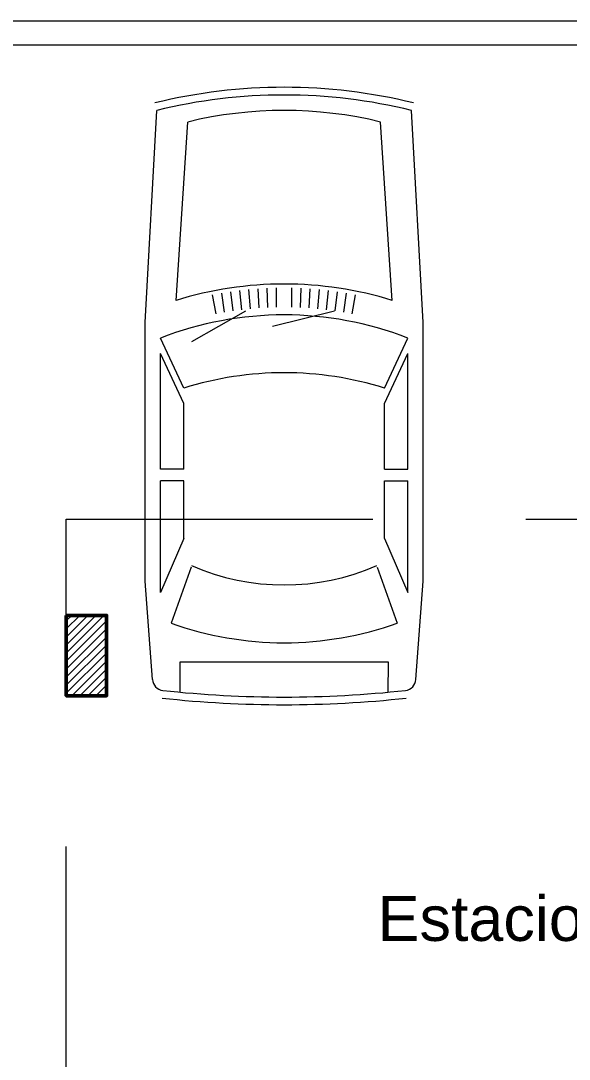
# Model space of a CAD drawing. Header units: millimetres. Extents: x 42 to 552, y 43 to 535.
# Drawn here: x 145.22 to 148.63, y 528.28 to 534.74 of the extents above; entities that cross this region are included whole.
import ezdxf

# ---------------------------------------------------------------- set-up
doc = ezdxf.new("R2010")
doc.units = ezdxf.units.MM
doc.header["$LTSCALE"] = 0.75
doc.header["$MEASUREMENT"] = 0
doc.linetypes.add('HIDDEN2', pattern=[4.762499999999999, 3.175, -1.5875])
for name, color, linetype, lineweight in [('Linhas finas', 7, 'Continuous', 0), ('Paredes', 7, 'Continuous', 50), ('Traçejado', 250, 'HIDDEN2', 0)]:
    doc.layers.add(name, color=color, linetype=linetype, lineweight=lineweight)
doc.layers.add('Textos', color=144, linetype='Continuous')
doc.styles.get("Standard").update_dxf_attribs({"font": 'arial.ttf'})

# ---------------------------------------------------------------- blocks, each defined once
blk = doc.blocks.new('carro1')
for p, q in [((-1.710950463794422, 0.8760970124634451), (-1.099156910254013, 0.9217202301735465)), ((-1.099156910254013, 0.9217202301735465), (0.5088430897460476, 0.9217202301735465)), ((0.5088430897460476, 0.9217202301735465), (1.828843089745984, 0.8497202301735438)), ((-1.171156910254016, 0.8257202301735429), (-0.4751569102539897, 0.8257202301735429)), ((-0.8351569102540033, 0.6817202301735374), (-1.171156910254016, 0.8257202301735429)), ((-0.4751569102539897, 0.6817202301735374), (-0.4751569102539897, 0.8257202301735429)), ((-0.4031569102539869, 0.6817202301735374), (-0.4031569102539869, 0.8257202301735429)), ((-0.4031569102539869, 0.8257202301735429), (0.3168430897460404, 0.8257202301735429)), ((0.004843089746028539, 0.6817202301735374), (0.3168430897460404, 0.8257202301735429)), ((0.1008430897460322, 0.6817202301735374), (0.412843089746044, 0.8257202301735429)), ((-1.011794442387671, 0.6368050630784392), (-1.360439025736586, 0.7613209857030352)), ((0.6466877440677727, 0.7301216657612581), (1.756843089745981, 0.6577202301735365)), ((-1.603156910254032, 0.7057202301735384), (-1.792219694847251, 0.7057202301735384)), ((-1.603156910254032, -0.5902797698264539), (-1.603156910254032, 0.7057202301735384)), ((-0.8351569102540033, 0.6817202301735374), (-0.4751569102539897, 0.6817202301735374)), ((-0.4031569102539869, 0.6817202301735374), (0.004843089746028539, 0.6817202301735374)), ((0.5808430897460504, 0.2977202301735797), (0.3888430897460431, 0.6337202301735925)), ((0.5635711857485113, 0.481460251500037), (0.6817481161099259, 0.502298032820077)), ((0.5734742922256792, 0.4283077429022892), (0.6921339913726534, 0.4461928148434691)), ((0.5820491918320805, 0.3749248637661236), (0.7011178966241651, 0.3898461083238072)), ((0.5892905541015772, 0.3213447988108538), (0.7086942471454414, 0.3332929404023144)), ((0.5951938775426662, 0.2676008553336242), (0.7148583332044574, 0.2765684665640133)), ((0.5997554924368806, 0.2137264425044787), (0.7196063229831644, 0.2197079487837623)), ((0.5808430897460504, -0.2542797698264412), (0.4848430897460467, 0.1297202301735734)), ((0.6029725631203711, 0.1597550505977647), (0.7229352649604799, 0.162746733606296)), ((0.6048430897460513, 0.1057202301735725), (0.7248430897460558, 0.1057202301735725)), ((0.6048430897460513, 0.009720230173568822), (0.7248430897460558, 0.009720230173568822)), ((0.6029725631203711, -0.04431459025062345), (0.7229352649604799, -0.04730627325921155)), ((0.5997554924368806, -0.09828598215733741), (0.7196063229831644, -0.104267488436621)), ((0.5951938775426662, -0.1521603949864829), (0.7148583332044574, -0.1611280062168721)), ((0.5892905541015772, -0.2059043384637125), (0.7086942471454414, -0.2178524800552299)), ((0.5734742922256792, -0.3128672825552048), (0.6921339913726534, -0.3307523544963278)), ((0.5820491918320805, -0.2594844034189823), (0.7011178966241651, -0.2744056479766659)), ((0.5635711857485113, -0.3660197911529526), (0.6817481161099259, -0.3868575724729357)), ((-1.011794442387671, -0.5213646027312979), (-1.360439025736586, -0.6458805253559508)), ((-0.8351569102540033, -0.566279769826453), (-1.171156910254016, -0.7102797698264585)), ((-0.8351569102540033, -0.566279769826453), (-0.4751569102539897, -0.566279769826453)), ((-0.4751569102539897, -0.566279769826453), (-0.4751569102539897, -0.7102797698264585)), ((-0.4031569102539869, -0.566279769826453), (0.004843089746028539, -0.566279769826453)), ((-0.4031569102539869, -0.566279769826453), (-0.4031569102539869, -0.7102797698264585)), ((0.004843089746028539, -0.566279769826453), (0.3168430897460404, -0.7102797698264585)), ((0.1008430897460322, -0.566279769826453), (0.412843089746044, -0.7102797698264585)), ((0.6466877440677727, -0.6146812054141737), (1.756843089745981, -0.5422797698264521)), ((-1.792254622258344, -0.5898837244747046), (-1.603156910254032, -0.5902797698264539)), ((-1.171156910254016, -0.7102797698264585), (-0.4751569102539897, -0.7102797698264585)), ((-0.4031569102539869, -0.7102797698264585), (0.3168430897460404, -0.7102797698264585)), ((-1.710950463794422, -0.7606565521163038), (-1.099156910254013, -0.8062797698264621)), ((0.5088430897460476, -0.8062797698264621), (1.828843089745984, -0.7342797698264594)), ((-1.099156910254013, -0.8062797698264621), (0.5088430897460476, -0.8062797698264621))]:
    blk.add_line(p, q)
for centre, radius, start, end in [((-1.708183279003112, 0.8041502078899594), 0.07200000000000001, 92.20259816176534, 173.7788272269754), ((-1.390156910253953, 0.05772023017357064), 3.315, 346.1775457619507, 13.82245423804941), ((-1.390156910253953, 0.05772023017357064), 3.363, 346.1775457619507, 13.82245423804941), ((5.139253196668999, 0.05772023017357064), 7.008, 173.7788272269758, 186.2211727730241), ((5.139253196668999, 0.05772023017357064), 6.96, 173.7788272269758, 186.2211727730241), ((-1.563156910253955, 0.05772023017357064), 2.120000000000001, 338.7606894476897, 21.23931055231028), ((0.5952430897460737, 0.05772023017357064), 2.078400000000001, 160.2126608831578, 199.7873391168421), ((-1.515156910253953, 0.05772023017357064), 2.264000000000001, 342.722669025802, 17.27733097419786), ((-1.879156910253986, 0.05772023017357064), 2.076, 342.5076754748896, 17.4923245251104), ((-0.7071569102539605, 0.05772023017357064), 2.535999999999999, 346.3144531747382, 13.68554682526193), ((0.3192430897460063, 0.05772023017357064), 1.442400000000001, 156.4634221359587, 203.5365778640411), ((-1.708183279003112, -0.688709747542875), 0.07200000000000001, 186.2211727730235, 267.7974018382324)]:
    blk.add_arc(centre, radius, start, end)

msp = doc.modelspace()

# ---------------------------------------------------------------- hatches: boundary and pattern name
at = {"layer": 'Linhas finas'}
h = msp.add_hatch(dxfattribs=at)
h.set_pattern_fill('JIS_WOOD', color=256, scale=0.05)
h.set_pattern_definition([(45, (-892.5648568306603, -741.1126137840683), (-0.02499999995804921, 0.02499999995804921), [])])
h.paths.add_polyline_path([(145.7571408245009, 531.0436524054601), (145.5071408245009, 531.0436524054601), (145.5071408245009, 530.5436524054601), (145.7571408245009, 530.5436524054601)])

# ---------------------------------------------------------------- linework, layer by layer
for p, q in [((141.3271408245029, 534.7436524054599), (181.3271408245029, 534.7436524054599)), ((141.477140824503, 534.5936524054598), (181.1771408245028, 534.5936524054598))]:
    msp.add_line(p, q, dxfattribs=at)
at = {"layer": 'Paredes'}
msp.add_lwpolyline([(145.5071408245009, 531.0436524054601), (145.7571408245009, 531.0436524054601), (145.7571408245009, 530.5436524054601), (145.5071408245009, 530.5436524054601)], close=True, dxfattribs=at)
at = {"layer": 'Traçejado', "ltscale": 0.8}
for points in [[(145.5071408245009, 531.6436524054593), (159.2471408245004, 531.6436524054564), (159.2471408245004, 533.2436524054599), (164.2971408245011, 533.2436524054597), (164.2971408245011, 531.6436524054595), (177.6085362462621, 531.6436524054593), (177.6085362462621, 531.0436524054601)], [(145.5071408245009, 531.0436524054601), (145.5071408245009, 531.6436524054593)], [(160.4321005388942, 523.7209345774809), (160.4321005388942, 524.8436524054584), (151.3971408245008, 524.8436524054589), (151.3971408245008, 524.3436524054589), (149.3971408245008, 524.3436524054589), (149.3971408245008, 524.8436524054591), (145.5071408245009, 524.8436524054594), (145.5071408245009, 530.5436524054601)]]:
    msp.add_lwpolyline(points, dxfattribs=at)

# ---------------------------------------------------------------- block references
at = {"layer": 'Linhas finas', "rotation": 90}
msp.add_blockref('carro1', (146.9194613959747, 532.3568546440517), dxfattribs=at)

# ---------------------------------------------------------------- texts
at = {"layer": 'Textos'}
msp.add_text('Estacionamento  para  Veiculos', height=0.28, dxfattribs=at).set_placement((147.4423533838673, 529.0186708008739))

doc.saveas('drawing.dxf')
